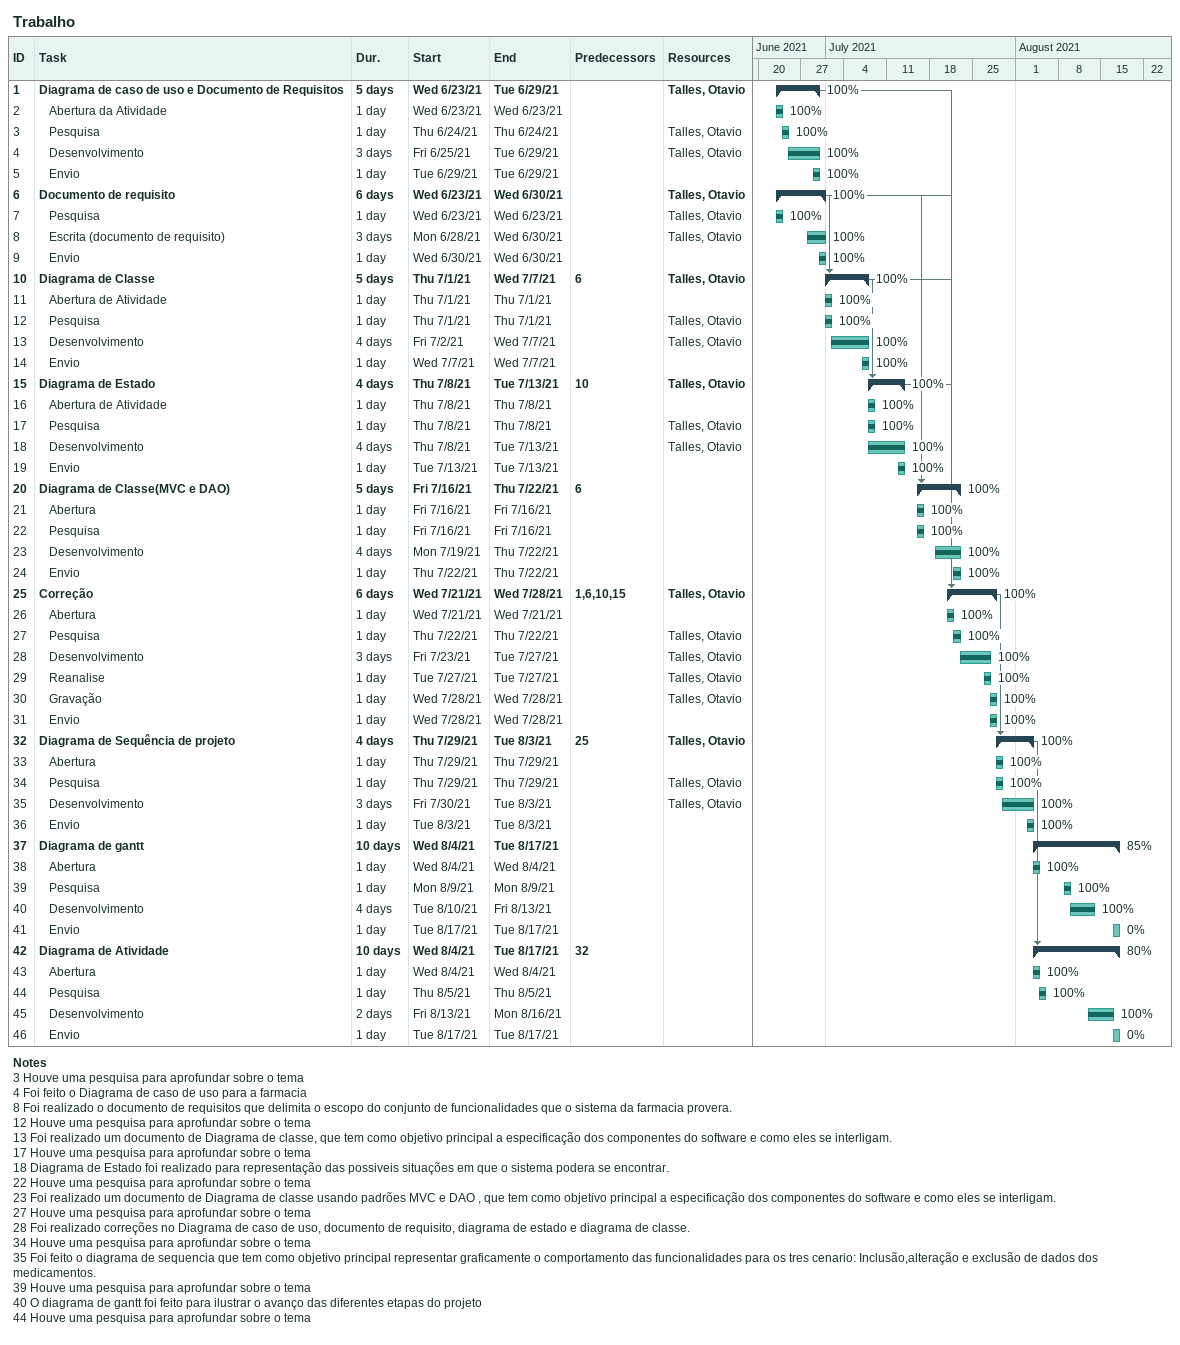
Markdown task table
Trabalho

| ID | Level | Task | Duration | Start | Finish | Predecessors | Resources | % complete |
|---|---|---|---|---|---|---|---|---|
| 1 | 1 | **Diagrama de caso de uso e Documento de Requisitos** | 5d | 2021-06-23 | 2021-06-29 |  | Talles, Otavio | 100 |
| 2 | 2 | Abertura da Atividade | 1d | 2021-06-23 | 2021-06-23 |  |  | 100 |
| 3 | 2 | Pesquisa | 1d | 2021-06-24 | 2021-06-24 |  | Talles, Otavio | 100 |
| 4 | 2 | Desenvolvimento | 3d | 2021-06-25 | 2021-06-29 |  | Talles, Otavio | 100 |
| 5 | 2 | Envio | 1d | 2021-06-29 | 2021-06-29 |  |  | 100 |
| 6 | 1 | **Documento de requisito** | 6d | 2021-06-23 | 2021-06-30 |  | Talles, Otavio | 100 |
| 7 | 2 | Pesquisa | 1d | 2021-06-23 | 2021-06-23 |  | Talles, Otavio | 100 |
| 8 | 2 | Escrita (documento de requisito) | 3d | 2021-06-28 | 2021-06-30 |  | Talles, Otavio | 100 |
| 9 | 2 | Envio | 1d | 2021-06-30 | 2021-06-30 |  |  | 100 |
| 10 | 1 | **Diagrama de Classe** | 5d | 2021-07-01 | 2021-07-07 | 6 | Talles, Otavio | 100 |
| 11 | 2 | Abertura de Atividade | 1d | 2021-07-01 | 2021-07-01 |  |  | 100 |
| 12 | 2 | Pesquisa | 1d | 2021-07-01 | 2021-07-01 |  | Talles, Otavio | 100 |
| 13 | 2 | Desenvolvimento | 4d | 2021-07-02 | 2021-07-07 |  | Talles, Otavio | 100 |
| 14 | 2 | Envio | 1d | 2021-07-07 | 2021-07-07 |  |  | 100 |
| 15 | 1 | **Diagrama de Estado** | 4d | 2021-07-08 | 2021-07-13 | 10 | Talles, Otavio | 100 |
| 16 | 2 | Abertura de Atividade | 1d | 2021-07-08 | 2021-07-08 |  |  | 100 |
| 17 | 2 | Pesquisa | 1d | 2021-07-08 | 2021-07-08 |  | Talles, Otavio | 100 |
| 18 | 2 | Desenvolvimento | 4d | 2021-07-08 | 2021-07-13 |  | Talles, Otavio | 100 |
| 19 | 2 | Envio | 1d | 2021-07-13 | 2021-07-13 |  |  | 100 |
| 20 | 1 | **Diagrama de Classe(MVC e DAO)** | 5d | 2021-07-16 | 2021-07-22 | 6 |  | 100 |
| 21 | 2 | Abertura | 1d | 2021-07-16 | 2021-07-16 |  |  | 100 |
| 22 | 2 | Pesquisa | 1d | 2021-07-16 | 2021-07-16 |  |  | 100 |
| 23 | 2 | Desenvolvimento | 4d | 2021-07-19 | 2021-07-22 |  |  | 100 |
| 24 | 2 | Envio | 1d | 2021-07-22 | 2021-07-22 |  |  | 100 |
| 25 | 1 | **Correção** | 6d | 2021-07-21 | 2021-07-28 | 1, 6, 10, 15 | Talles, Otavio | 100 |
| 26 | 2 | Abertura | 1d | 2021-07-21 | 2021-07-21 |  |  | 100 |
| 27 | 2 | Pesquisa | 1d | 2021-07-22 | 2021-07-22 |  | Talles, Otavio | 100 |
| 28 | 2 | Desenvolvimento | 3d | 2021-07-23 | 2021-07-27 |  | Talles, Otavio | 100 |
| 29 | 2 | Reanalise | 1d | 2021-07-27 | 2021-07-27 |  | Talles, Otavio | 100 |
| 30 | 2 | Gravação | 1d | 2021-07-28 | 2021-07-28 |  | Talles, Otavio | 100 |
| 31 | 2 | Envio | 1d | 2021-07-28 | 2021-07-28 |  |  | 100 |
| 32 | 1 | **Diagrama de Sequência de projeto** | 4d | 2021-07-29 | 2021-08-03 | 25 | Talles, Otavio | 100 |
| 33 | 2 | Abertura | 1d | 2021-07-29 | 2021-07-29 |  |  | 100 |
| 34 | 2 | Pesquisa | 1d | 2021-07-29 | 2021-07-29 |  | Talles, Otavio | 100 |
| 35 | 2 | Desenvolvimento | 3d | 2021-07-30 | 2021-08-03 |  | Talles, Otavio | 100 |
| 36 | 2 | Envio | 1d | 2021-08-03 | 2021-08-03 |  |  | 100 |
| 37 | 1 | **Diagrama de gantt** | 10d | 2021-08-04 | 2021-08-17 |  |  | 85 |
| 38 | 2 | Abertura | 1d | 2021-08-04 | 2021-08-04 |  |  | 100 |
| 39 | 2 | Pesquisa | 1d | 2021-08-09 | 2021-08-09 |  |  | 100 |
| 40 | 2 | Desenvolvimento | 4d | 2021-08-10 | 2021-08-13 |  |  | 100 |
| 41 | 2 | Envio | 1d | 2021-08-17 | 2021-08-17 |  |  | 0 |
| 42 | 1 | **Diagrama de Atividade** | 10d | 2021-08-04 | 2021-08-17 | 32 |  | 80 |
| 43 | 2 | Abertura | 1d | 2021-08-04 | 2021-08-04 |  |  | 100 |
| 44 | 2 | Pesquisa | 1d | 2021-08-05 | 2021-08-05 |  |  | 100 |
| 45 | 2 | Desenvolvimento | 2d | 2021-08-13 | 2021-08-16 |  |  | 100 |
| 46 | 2 | Envio | 1d | 2021-08-17 | 2021-08-17 |  |  | 0 |

Notes
- 3: Houve uma pesquisa para aprofundar sobre o tema
- 4: Foi feito o Diagrama de caso de uso para a farmacia
- 8: Foi realizado o documento de requisitos que delimita o escopo do conjunto de funcionalidades que o sistema da farmacia provera.
- 12: Houve uma pesquisa para aprofundar sobre o tema
- 13: Foi realizado um documento de Diagrama de classe, que tem como objetivo principal a especificação dos componentes do software e como eles se interligam.
- 17: Houve uma pesquisa para aprofundar sobre o tema
- 18: Diagrama de Estado foi realizado para representação das possiveis situações em que o sistema podera se encontrar.
- 22: Houve uma pesquisa para aprofundar sobre o tema
- 23: Foi realizado um documento de Diagrama de classe usando padrões MVC e DAO , que tem como objetivo principal a especificação dos componentes do software e como eles se interligam.
- 27: Houve uma pesquisa para aprofundar sobre o tema
- 28: Foi realizado correções no Diagrama de caso de uso, documento de requisito, diagrama de estado e diagrama de classe.
- 34: Houve uma pesquisa para aprofundar sobre o tema
- 35: Foi feito o diagrama de sequencia que tem como objetivo principal representar graficamente o comportamento das funcionalidades para os tres cenario: Inclusão,alteração e exclusão de dados dos medicamentos.
- 39: Houve uma pesquisa para aprofundar sobre o tema
- 40: O diagrama de gantt foi feito para ilustrar o avanço das diferentes etapas do projeto
- 44: Houve uma pesquisa para aprofundar sobre o tema
